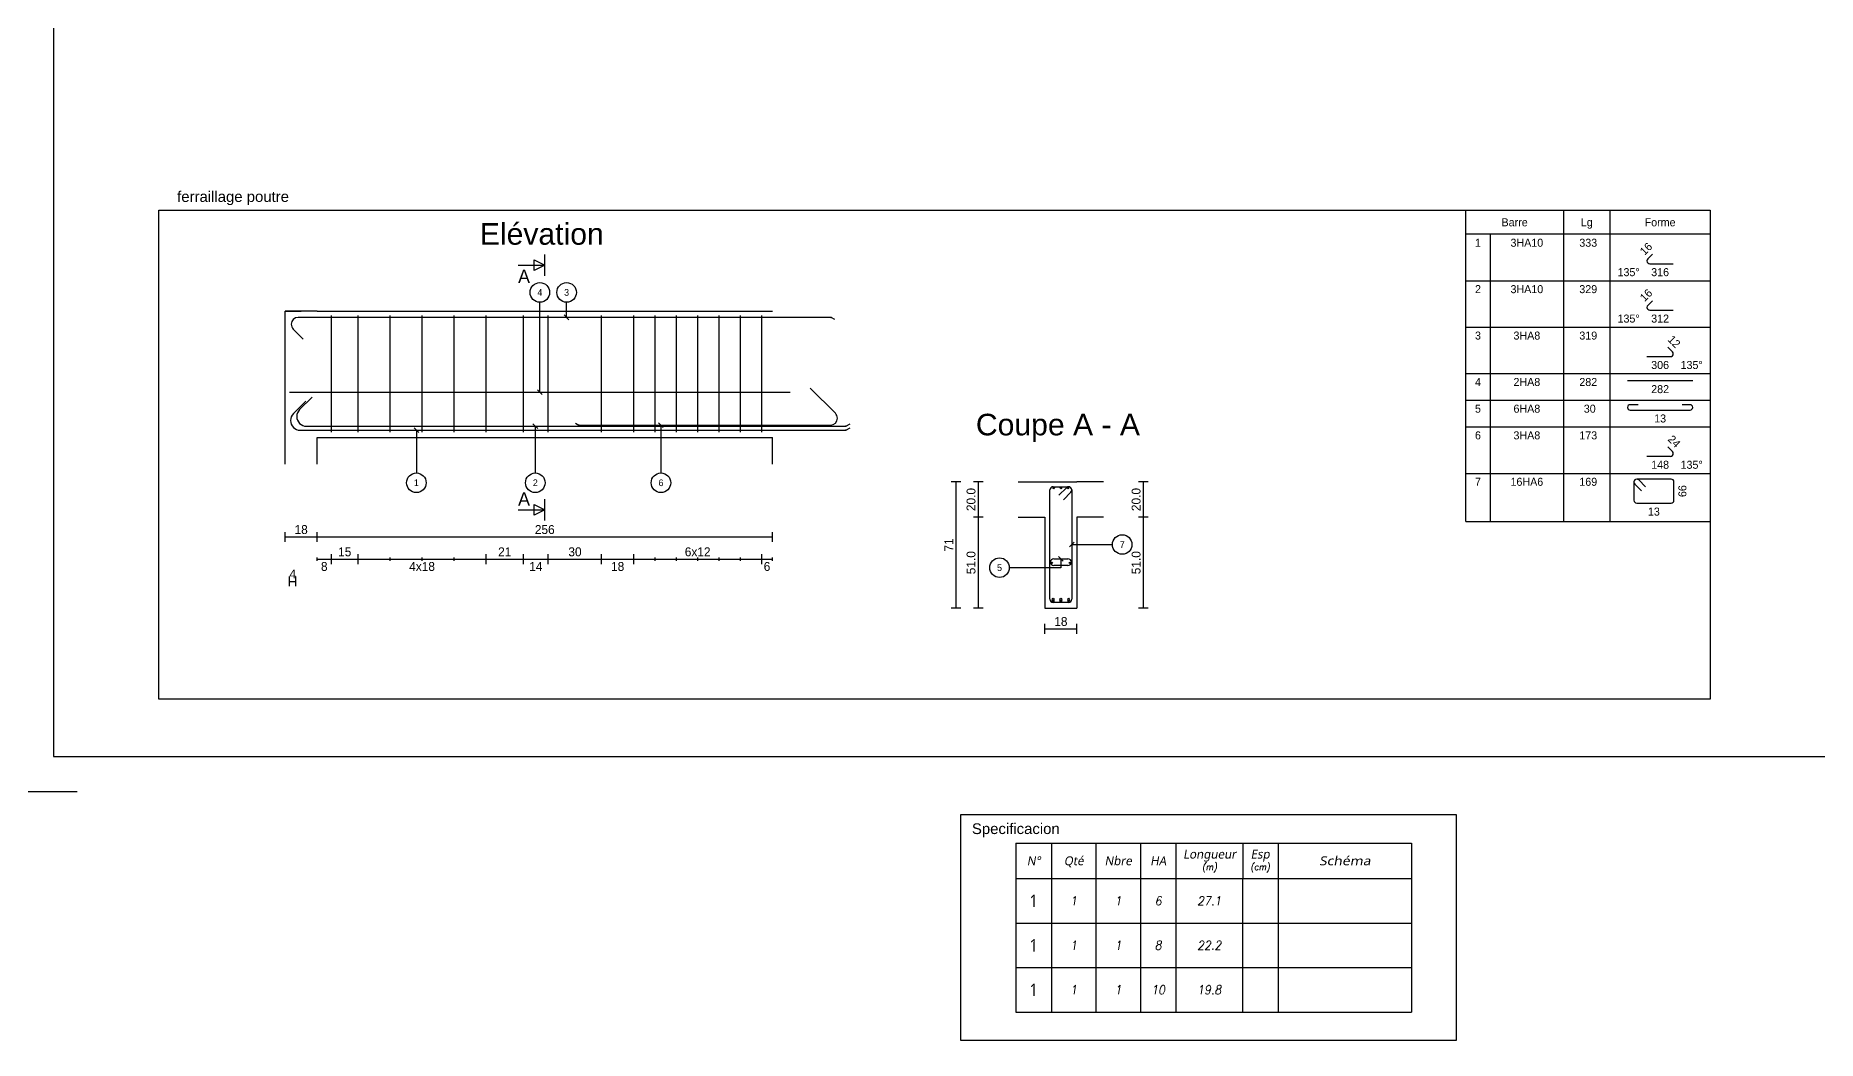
# Model space of a CAD drawing. Header units: metres. Extents: x -5618 to 118954, y -306 to 4637.
# Drawn here: x 88547 to 89549, y 464 to 1029 of the extents above; entities that cross this region are included whole.
import ezdxf
from ezdxf.enums import TextEntityAlignment as Align

# ---------------------------------------------------------------- set-up
doc = ezdxf.new("R2010")
doc.units = ezdxf.units.M
for name, color, linetype in [('1', 7, 'Continuous'), ('104', 7, 'Continuous'), ('173', 7, 'Continuous'), ('5', 7, 'Continuous'), ('6', 7, 'Continuous'), ('7', 7, 'Continuous'), ('GO-FER-HA', 140, 'Continuous'), ('GO-TEXTE', 9, 'Continuous'), ('GO-TEXTE-FER', 3, 'Continuous')]:
    doc.layers.add(name, color=color, linetype=linetype)
doc.styles.add('ARIAL', font='ARIAL.TTF')
doc.styles.add('Tableau', font='romans.shx', dxfattribs={"width": 0.9, "oblique": 10})
doc.styles.add('Tableau2', font='trebuc.TTF', dxfattribs={"width": 0.9, "oblique": 10})

# ---------------------------------------------------------------- blocks, each defined once
blk = doc.blocks.new('Désignation')
at = {"layer": 'GO-TEXTE-FER'}
for p, q in [((0, 0.8), (8.9, 0.8)), ((0, 0.8), (0, 0)), ((0.8, 0.8), (0.8, 0)), ((1.8, 0.8), (1.8, 0)), ((2.8, 0.8), (2.8, 0)), ((3.6, 0.8), (3.6, 0)), ((5.1, 0.8), (5.1, 0)), ((5.9, 0.8), (5.9, 0)), ((8.9, 0.8), (8.9, 0)), ((0, 0), (8.9, 0))]:
    blk.add_line(p, q, dxfattribs=at)
at = {"layer": 'GO-TEXTE-FER', "style": 'Tableau2', "oblique": 10}
for s, p in [('N°', (0.4, 0.4)), ('Qté', (1.3, 0.4)), ('Nbre', (2.3, 0.4)), ('HA', (3.2, 0.4)), ('Longueur', (4.356, 0.55)), ('Esp', (5.494, 0.55))]:
    blk.add_text(s, height=0.2, dxfattribs=at).set_placement(p, align=Align.MIDDLE_CENTER)
at = {"layer": 'GO-TEXTE-FER', "style": 'Tableau2', "oblique": 10, "width": 1.2}
blk.add_text('Schéma', height=0.2, dxfattribs=at).set_placement((7.4, 0.4), align=Align.MIDDLE_CENTER)
at = {"layer": 'GO-TEXTE-FER', "color": 7, "style": 'Tableau', "oblique": 10, "width": 0.9}
for s, p in [('(m)', (4.356, 0.265)), ('(cm)', (5.494, 0.265))]:
    blk.add_text(s, height=0.15, dxfattribs=at).set_placement(p, align=Align.MIDDLE_CENTER)
blk = doc.blocks.new('Spécial')
at = {"layer": 'GO-TEXTE-FER'}
for p, q in [((0, 0), (0, -1)), ((0, 0), (8.9, 0)), ((0.8, 0), (0.8, -1)), ((1.8, 0), (1.8, -1)), ((2.8, 0), (2.8, -1)), ((3.6, 0), (3.6, -1)), ((5.1, 0), (5.1, -1)), ((5.9, 0), (5.9, -1)), ((8.9, 0), (8.9, -1)), ((0, -1), (8.9, -1))]:
    blk.add_line(p, q, dxfattribs=at)
at = {"layer": 'GO-TEXTE-FER', "style": 'Tableau2', "width": 0.9}
blk.add_attdef('NUMERO', text='', height=0.28, dxfattribs=at).set_placement((0.4, -0.5), align=Align.MIDDLE_CENTER)
at = {"layer": 'GO-TEXTE-FER', "style": 'Tableau', "oblique": 10, "width": 0.9}
for tag, p in [('QUANTITE', (1.3, -0.5)), ('NOMBRE', (2.3, -0.5)), ('NUANCE', (3.2, -0.5)), ('LONGUEUR', (4.35, -0.5)), ('ESPACEMENTS', (5.5, -0.5))]:
    blk.add_attdef(tag, text='', height=0.2, dxfattribs=at).set_placement(p, align=Align.MIDDLE_CENTER)

msp = doc.modelspace()

# ---------------------------------------------------------------- linework, layer by layer
for points in [[(88557.41, 1573.71), (88557.41, 623.81), (89917.27, 623.81), (89917.27, 1573.71)], [(89067.69, 591.14), (89346.22, 591.14), (89346.22, 464.2), (89067.69, 464.2)]]:
    msp.add_lwpolyline(points, close=True)
msp.add_lwpolyline([(88570.74, 603.81), (88537.41, 603.81), (88537.41, 637.14)])
at = {"layer": '1', "color": 1}
for points in [[(88690.24, 828.51), (88971.74, 828.51)], [(88699.42, 823.58), (88692.35, 816.5)], [(88702.92, 825.83), (88695.85, 818.75)], [(88690.74, 812.62), (88690.74, 812.62)], [(88694.24, 814.87), (88694.24, 814.87)], [(88696.24, 807.12), (89003.1, 807.12)], [(88699.74, 809.37), (89003.1, 809.37)], [(89003.1, 809.37), (89005.58, 810.8)], [(89003.1, 807.12), (89005.58, 808.55)], [(89118.1, 733), (89118.1, 733)], [(89120, 734.9), (89128, 734.9)], [(89129.9, 733), (89129.9, 733)], [(89125, 731.1), (89120, 731.1)], [(89128, 731.1), (89123, 731.1)]]:
    msp.add_lwpolyline(points, dxfattribs=at)
for centre, radius in [((89118.9, 732.6), 0.4), ((89129.1, 732.6), 0.4), ((89119.6, 712.2), 0.5), ((89119.6, 711.2), 0.5), ((89124, 712.2), 0.5), ((89124, 711.2), 0.5), ((89128.4, 712.2), 0.5), ((89128.4, 711.2), 0.5)]:
    msp.add_circle(centre, radius, dxfattribs=at)
for centre, radius, start, end in [((88696.24, 812.62), 5.5, 135, 180), ((88696.24, 812.62), 5.5, 180, 270), ((88699.74, 814.87), 5.5, 135, 180), ((88699.74, 814.87), 5.5, 180, 270), ((89120, 733), 1.9, 90, 180), ((89120, 733), 1.9, 180, 270), ((89128, 733), 1.9, 0, 90), ((89128, 733), 1.9, 270, 0)]:
    msp.add_arc(centre, radius, start, end, dxfattribs=at)
for p in [(89003.1, 809.37), (89003.1, 807.12)]:
    msp.add_point(p, dxfattribs=at)
at = {"layer": '104', "color": 104}
for points in [[(88833.74, 899.87), (88827.74, 896.87), (88827.74, 902.87), (88833.74, 899.87)], [(88833.74, 762.37), (88827.74, 759.37), (88827.74, 765.37), (88833.74, 762.37)]]:
    msp.add_lwpolyline(points, close=True, dxfattribs=at)
for points in [[(88833.74, 893.87), (88833.74, 905.87)], [(88818.74, 899.87), (88833.74, 899.87)], [(88997.2, 816.67), (88983.06, 830.8)], [(88998.34, 813.92), (88998.34, 813.92)], [(88850.94, 811.16), (88852.92, 810.02)], [(88852.92, 810.02), (88994.44, 810.02)], [(88818.74, 762.37), (88833.74, 762.37)], [(88833.74, 756.37), (88833.74, 768.37)]]:
    msp.add_lwpolyline(points, dxfattribs=at)
for start, end in [(270, 0), (0, 45)]:
    msp.add_arc((88994.44, 813.92), 3.9, start, end, dxfattribs=at)
msp.add_point((88852.92, 810.02), dxfattribs=at)
at = {"layer": '173', "color": 173}
for points in [[(89351.69, 755.93), (89351.69, 930.8), (89489.19, 930.8), (89489.19, 755.93)], [(89406.69, 930.8), (89406.69, 755.93)], [(89432.82, 930.8), (89432.82, 755.93)], [(89489.19, 917.3), (89351.69, 917.3)], [(89365.44, 917.3), (89365.44, 755.93)], [(89453.63, 902.33), (89453.63, 902.33)], [(89456.7, 906.04), (89454.09, 903.43)], [(89455.2, 900.76), (89468.38, 900.76)], [(89351.69, 891.21), (89489.19, 891.21)], [(89453.63, 876.24), (89453.63, 876.24)], [(89456.7, 879.95), (89454.09, 877.34)], [(89455.2, 874.67), (89468.38, 874.67)], [(88691.14, 866.72), (88691.14, 866.72)], [(88692.28, 863.96), (88697.94, 858.3)], [(88994.83, 870.62), (88695.04, 870.62)], [(88713.74, 806.02), (88713.74, 871.62)], [(88728.74, 806.02), (88728.74, 871.62)], [(88746.74, 806.02), (88746.74, 871.62)], [(88764.74, 806.02), (88764.74, 871.62)], [(88782.74, 806.02), (88782.74, 871.62)], [(88800.74, 806.02), (88800.74, 871.62)], [(88821.74, 806.02), (88821.74, 871.62)], [(88835.74, 806.02), (88835.74, 871.62)], [(88865.74, 806.02), (88865.74, 871.62)], [(88883.74, 806.02), (88883.74, 871.62)], [(88895.74, 806.02), (88895.74, 871.62)], [(88907.74, 806.02), (88907.74, 871.62)], [(88919.74, 806.02), (88919.74, 871.62)], [(88931.74, 806.02), (88931.74, 871.62)], [(88943.74, 806.02), (88943.74, 871.62)], [(88955.74, 806.02), (88955.74, 871.62)], [(88996.81, 869.47), (88994.83, 870.62)], [(89351.69, 865.12), (89489.19, 865.12)], [(89467.92, 851.25), (89465.31, 853.86)], [(89453.63, 848.58), (89466.82, 848.58)], [(89468.38, 850.14), (89468.38, 850.14)], [(89351.69, 839.02), (89489.19, 839.02)], [(89442.68, 835.02), (89479.33, 835.02)], [(89351.69, 824.02), (89489.19, 824.02)], [(89442.68, 820.02), (89442.68, 820.02)], [(89448.68, 821.52), (89444.18, 821.52)], [(89444.18, 818.52), (89477.83, 818.52)], [(89477.83, 821.52), (89473.33, 821.52)], [(89479.33, 820.02), (89479.33, 820.02)], [(89351.69, 809.02), (89489.19, 809.02)], [(89453.63, 792.49), (89466.82, 792.49)], [(89467.92, 795.16), (89465.31, 797.77)], [(89468.38, 794.05), (89468.38, 794.05)], [(89351.69, 782.93), (89489.19, 782.93)], [(89117.8, 712.2), (89117.8, 773.6)], [(89119.6, 775.4), (89128.4, 775.4)], [(89122.88, 770.63), (89127.12, 774.87)], [(89129.67, 772.33), (89125.43, 768.08)], [(89128.4, 775.4), (89128.4, 775.4)], [(89130.2, 773.6), (89130.2, 712.2)], [(89130.2, 773.6), (89130.2, 773.6)], [(89446.23, 778.06), (89446.23, 767.8)], [(89446.23, 778.06), (89446.23, 778.06)], [(89446.71, 776.92), (89450.52, 773.1)], [(89447.85, 779.68), (89447.85, 779.68)], [(89467.16, 779.68), (89447.85, 779.68)], [(89452.81, 775.39), (89449, 779.21)], [(89468.78, 767.8), (89468.78, 778.06)], [(89447.85, 766.18), (89467.16, 766.18)], [(89351.69, 755.93), (89489.19, 755.93)], [(89128.4, 710.4), (89119.6, 710.4)]]:
    msp.add_lwpolyline(points, dxfattribs=at)
for centre in [(89120, 774.7), (89124, 774.7), (89128, 774.7)]:
    msp.add_circle(centre, 0.4, dxfattribs=at)
for centre, radius, start, end in [((89455.2, 902.33), 1.57, 135, 180), ((89455.2, 902.33), 1.57, 180, 270), ((89455.2, 876.24), 1.57, 135, 180), ((89455.2, 876.24), 1.57, 180, 270), ((88695.04, 866.72), 3.9, 90, 180), ((88695.04, 866.72), 3.9, 180, 225), ((89466.82, 850.14), 1.57, 270, 0), ((89466.82, 850.14), 1.57, 0, 45), ((89444.18, 820.02), 1.5, 90, 180), ((89444.18, 820.02), 1.5, 180, 270), ((89477.83, 820.02), 1.5, 0, 90), ((89477.83, 820.02), 1.5, 270, 0), ((89466.82, 794.05), 1.57, 270, 0), ((89466.82, 794.05), 1.57, 0, 45), ((89119.6, 773.6), 1.8, 90, 180), ((89128.4, 773.6), 1.8, 90, 135), ((89128.4, 773.6), 1.8, 0, 90), ((89128.4, 773.6), 1.8, 315, 0), ((89447.85, 778.06), 1.62, 90, 180), ((89447.85, 778.06), 1.62, 180, 225), ((89447.85, 778.06), 1.62, 45, 90), ((89467.16, 778.06), 1.62, 0, 90), ((89447.85, 767.8), 1.62, 180, 270), ((89467.16, 767.8), 1.62, 270, 0), ((89119.6, 712.2), 1.8, 180, 270), ((89128.4, 712.2), 1.8, 270, 0)]:
    msp.add_arc(centre, radius, start, end, dxfattribs=at)
msp.add_point((88994.83, 870.62), dxfattribs=at)
at = {"layer": '5', "color": 5}
for points in [[(89067.83, 778.2), (89062.33, 778.2)], [(89065.08, 707.2), (89065.08, 778.2)], [(89080.33, 778.2), (89074.83, 778.2)], [(89077.58, 758.2), (89077.58, 778.2)], [(89173.16, 778.2), (89167.66, 778.2)], [(89170.41, 758.2), (89170.41, 778.2)], [(89080.33, 758.2), (89074.83, 758.2)], [(89077.58, 707.2), (89077.58, 758.2)], [(89173.16, 758.2), (89167.66, 758.2)], [(89170.41, 707.2), (89170.41, 758.2)], [(88687.74, 744.45), (88687.74, 749.95)], [(88687.74, 747.2), (88705.74, 747.2)], [(88705.74, 744.45), (88705.74, 749.95)], [(88705.74, 747.2), (88961.74, 747.2)], [(88961.74, 744.45), (88961.74, 749.95)], [(88705.74, 733.78), (88705.74, 735.62)], [(88705.74, 734.7), (88713.74, 734.7)], [(88713.74, 731.95), (88713.74, 737.45)], [(88713.74, 733.78), (88713.74, 735.62)], [(88713.74, 734.7), (88728.74, 734.7)], [(88728.74, 731.95), (88728.74, 737.45)], [(88728.74, 733.78), (88728.74, 735.62)], [(88728.74, 734.7), (88746.74, 734.7)], [(88728.74, 734.7), (88800.74, 734.7)], [(88746.74, 733.78), (88746.74, 735.62)], [(88746.74, 734.7), (88764.74, 734.7)], [(88764.74, 733.78), (88764.74, 735.62)], [(88764.74, 734.7), (88782.74, 734.7)], [(88782.74, 733.78), (88782.74, 735.62)], [(88782.74, 734.7), (88800.74, 734.7)], [(88800.74, 731.95), (88800.74, 737.45)], [(88800.74, 733.78), (88800.74, 735.62)], [(88800.74, 734.7), (88821.74, 734.7)], [(88821.74, 731.95), (88821.74, 737.45)], [(88821.74, 733.78), (88821.74, 735.62)], [(88821.74, 734.7), (88835.74, 734.7)], [(88835.74, 731.95), (88835.74, 737.45)], [(88835.74, 733.78), (88835.74, 735.62)], [(88835.74, 734.7), (88865.74, 734.7)], [(88865.74, 731.95), (88865.74, 737.45)], [(88865.74, 733.78), (88865.74, 735.62)], [(88865.74, 734.7), (88883.74, 734.7)], [(88883.74, 731.95), (88883.74, 737.45)], [(88883.74, 733.78), (88883.74, 735.62)], [(88883.74, 734.7), (88895.74, 734.7)], [(88883.74, 734.7), (88955.74, 734.7)], [(88895.74, 733.78), (88895.74, 735.62)], [(88895.74, 734.7), (88907.74, 734.7)], [(88907.74, 733.78), (88907.74, 735.62)], [(88907.74, 734.7), (88919.74, 734.7)], [(88919.74, 733.78), (88919.74, 735.62)], [(88919.74, 734.7), (88931.74, 734.7)], [(88931.74, 733.78), (88931.74, 735.62)], [(88931.74, 734.7), (88943.74, 734.7)], [(88943.74, 733.78), (88943.74, 735.62)], [(88943.74, 734.7), (88955.74, 734.7)], [(88955.74, 731.95), (88955.74, 737.45)], [(88955.74, 733.78), (88955.74, 735.62)], [(88955.74, 734.7), (88961.74, 734.7)], [(88961.74, 733.78), (88961.74, 735.62)], [(88690.24, 719.45), (88690.24, 724.95)], [(88690.24, 722.2), (88693.74, 722.2)], [(88693.74, 719.45), (88693.74, 724.95)], [(89067.83, 707.2), (89062.33, 707.2)], [(89080.33, 707.2), (89074.83, 707.2)], [(89173.16, 707.2), (89167.66, 707.2)], [(89115, 692.78), (89115, 698.28)], [(89115, 695.53), (89133, 695.53)], [(89133, 692.78), (89133, 698.28)]]:
    msp.add_lwpolyline(points, dxfattribs=at)
at = {"layer": '6', "color": 6}
for points in [[(88830.99, 828.51), (88830.99, 879.12)], [(88844.7, 871.94), (88847.35, 869.29)], [(88846.02, 870.62), (88846.02, 879.12)], [(88829.66, 829.84), (88832.31, 827.19)], [(88762.86, 805.79), (88760.21, 808.44)], [(88761.53, 807.12), (88761.53, 783.12)], [(88829.75, 808.04), (88827.1, 810.69)], [(88828.42, 809.37), (88828.42, 783.12)], [(88900.42, 808.69), (88897.76, 811.34)], [(88899.09, 810.02), (88899.09, 783.12)], [(89131.52, 744.22), (89128.87, 741.57)], [(89130.2, 742.9), (89153, 742.9)], [(89125.32, 733.57), (89122.67, 736.22)], [(89124, 734.9), (89124, 729.9)], [(89124, 729.9), (89095, 729.9)]]:
    msp.add_lwpolyline(points, dxfattribs=at)
for centre in [(88830.99, 884.62), (88846.02, 884.62), (88761.53, 777.62), (88828.42, 777.62), (88899.09, 777.62), (89158.5, 742.9), (89089.5, 729.9)]:
    msp.add_circle(centre, 5.5, dxfattribs=at)
at = {"layer": '7', "color": 7}
for points in [[(88705.74, 874.12), (88687.74, 874.12)], [(88687.74, 788.12), (88687.74, 874.12)], [(88687.74, 874.12), (88696.74, 874.12)], [(88705.74, 874.12), (88961.74, 874.12)], [(88687.74, 788.12), (88687.74, 803.12)], [(88705.74, 803.12), (88961.74, 803.12)], [(88705.74, 788.12), (88705.74, 803.12)], [(88961.74, 788.12), (88961.74, 803.12)], [(89100, 778.2), (89115, 778.2)], [(89115, 778.2), (89133, 778.2)], [(89148, 778.2), (89133, 778.2)], [(89100, 758.2), (89115, 758.2)], [(89115, 758.2), (89115, 707.2)], [(89148, 758.2), (89133, 758.2)], [(89133, 758.2), (89133, 707.2)], [(89115, 707.2), (89133, 707.2)]]:
    msp.add_lwpolyline(points, dxfattribs=at)
at = {"layer": 'GO-TEXTE-FER'}
msp.add_lwpolyline([(88616.7, 930.8), (89489.19, 930.8), (89489.19, 655.99), (88616.7, 655.99)], close=True, dxfattribs=at)

# ---------------------------------------------------------------- block references
at = {"layer": 'GO-FER-HA', "xscale": 25, "yscale": 25, "zscale": 25}
msp.add_blockref('Désignation', (89098.74, 555.12), dxfattribs=at)
at = {"layer": 'GO-FER-HA', "xscale": 24.99585865624249, "yscale": 24.99585865560221, "zscale": 24.9958586556}
for p, values in [((89098.74, 555.12), {'NUMERO': '1', 'QUANTITE': '1', 'NOMBRE': '1', 'NUANCE': '6', 'LONGUEUR': '27.1'}), ((89098.74, 530.13), {'NUMERO': '1', 'QUANTITE': '1', 'NOMBRE': '1', 'NUANCE': '8', 'LONGUEUR': '22.2'}), ((89098.74, 505.13), {'NUMERO': '1', 'QUANTITE': '1', 'NOMBRE': '1', 'NUANCE': '10', 'LONGUEUR': '19.8'})]:
    msp.add_blockref('Spécial', p, dxfattribs=at).add_auto_attribs(values)

# ---------------------------------------------------------------- texts
at = {"style": 'ARIAL'}
for s, height, p in [('Elévation', 12.129, (88832.07, 917.51)), ('Coupe A - A', 12.1293, (89122.34, 810.34))]:
    msp.add_text(s, height=height, dxfattribs=at).set_placement(p, align=Align.MIDDLE_CENTER)
at = {"layer": '104', "color": 104}
msp.add_text('A', height=7.5, dxfattribs=at).set_placement((88818.74, 897.42), align=Align.TOP_LEFT)
msp.add_text('A', height=7.5, dxfattribs=at).set_placement((88818.74, 764.81))
at = {"layer": '173', "color": 173}
for s, p in [('Barre', (89379.19, 924.05)), ('Lg', (89419.76, 924.05)), ('Forme', (89461.01, 924.05))]:
    msp.add_text(s, height=4.5, dxfattribs=at).set_placement(p, align=Align.MIDDLE_CENTER)
for s, p in [('1', (89358.57, 914.8)), ('3HA10', (89386.07, 914.8)), (' 333', (89419.76, 914.8)), ('316', (89461.01, 898.26)), ('2', (89358.57, 888.71)), ('3HA10', (89386.07, 888.71)), (' 329', (89419.76, 888.71)), ('312', (89461.01, 872.17)), ('3', (89358.57, 862.62)), ('3HA8', (89386.07, 862.62)), (' 319', (89419.76, 862.62)), ('306', (89461.01, 846.08)), ('4', (89358.57, 836.52)), ('2HA8', (89386.07, 836.52)), (' 282', (89419.76, 836.52)), ('282', (89461.01, 832.52)), ('5', (89358.57, 821.52)), ('6HA8', (89386.07, 821.52)), ('  30', (89419.76, 821.52)), ('13', (89461.01, 816.02)), ('6', (89358.57, 806.52)), ('3HA8', (89386.07, 806.52)), (' 173', (89419.76, 806.52)), ('148', (89461.01, 789.99)), ('7', (89358.57, 780.43)), ('16HA6', (89386.07, 780.43)), (' 169', (89419.76, 780.43)), ('13', (89457.51, 763.68))]:
    msp.add_text(s, height=4.5, dxfattribs=at).set_placement(p, align=Align.TOP_CENTER)
for p in [(89452.32, 905.2), (89452.32, 879.11)]:
    msp.add_text('16', height=4.5, rotation=45, dxfattribs=at).set_placement(p)
for p in [(89449.51, 898.26), (89449.51, 872.17)]:
    msp.add_text('135°', height=4.5, dxfattribs=at).set_placement(p, align=Align.TOP_RIGHT)
for s, p in [('12', (89469.69, 853.02)), ('24', (89469.69, 796.93))]:
    msp.add_text(s, height=4.5, rotation=315, dxfattribs=at).set_placement(p, align=Align.RIGHT)
for p in [(89472.51, 846.08), (89472.51, 789.99)]:
    msp.add_text('135°', height=4.5, dxfattribs=at).set_placement(p, align=Align.TOP_LEFT)
msp.add_text('66', height=4.5, rotation=90, dxfattribs=at).set_placement((89471.28, 772.93), align=Align.TOP_CENTER)
at = {"layer": '5', "color": 5}
for s, p in [('20.0', (89075.96, 768.2)), ('20.0', (89168.79, 768.2)), ('71', (89063.46, 742.7)), ('51.0', (89075.96, 732.7)), ('51.0', (89168.79, 732.7))]:
    msp.add_text(s, height=5, rotation=90, dxfattribs=at).set_placement(p, align=Align.CENTER)
for s, p in [('18', (88696.74, 748.82)), ('256', (88833.74, 748.82)), ('15', (88721.24, 736.32)), ('21', (88811.24, 736.32)), ('30', (88850.74, 736.32)), ('6x12', (88919.74, 736.32)), ('4', (88691.99, 723.82)), ('18', (89124, 697.15))]:
    msp.add_text(s, height=5, dxfattribs=at).set_placement(p, align=Align.CENTER)
for s, p in [('8', (88709.74, 733.08)), ('4x18', (88764.74, 733.08)), ('14', (88828.74, 733.08)), ('18', (88874.74, 733.08)), ('6', (88958.74, 733.08))]:
    msp.add_text(s, height=5, dxfattribs=at).set_placement(p, align=Align.TOP_CENTER)
at = {"layer": '6', "color": 6}
for s, p in [('4', (88830.99, 884.62)), ('3', (88846.02, 884.62)), ('1', (88761.53, 777.62)), ('2', (88828.42, 777.62)), ('6', (88899.09, 777.62)), ('7', (89158.5, 742.9)), ('5', (89089.5, 729.9))]:
    msp.add_text(s, height=3.75, dxfattribs=at).set_placement(p, align=Align.MIDDLE_CENTER)
at = {"layer": 'GO-TEXTE', "lineweight": -3, "style": 'ARIAL'}
for s, p in [('ferraillage poutre', (88627, 935.5)), ('Specificacion', (89073.98, 580.17))]:
    msp.add_text(s, height=6, dxfattribs=at).set_placement(p)

doc.saveas('drawing.dxf')
